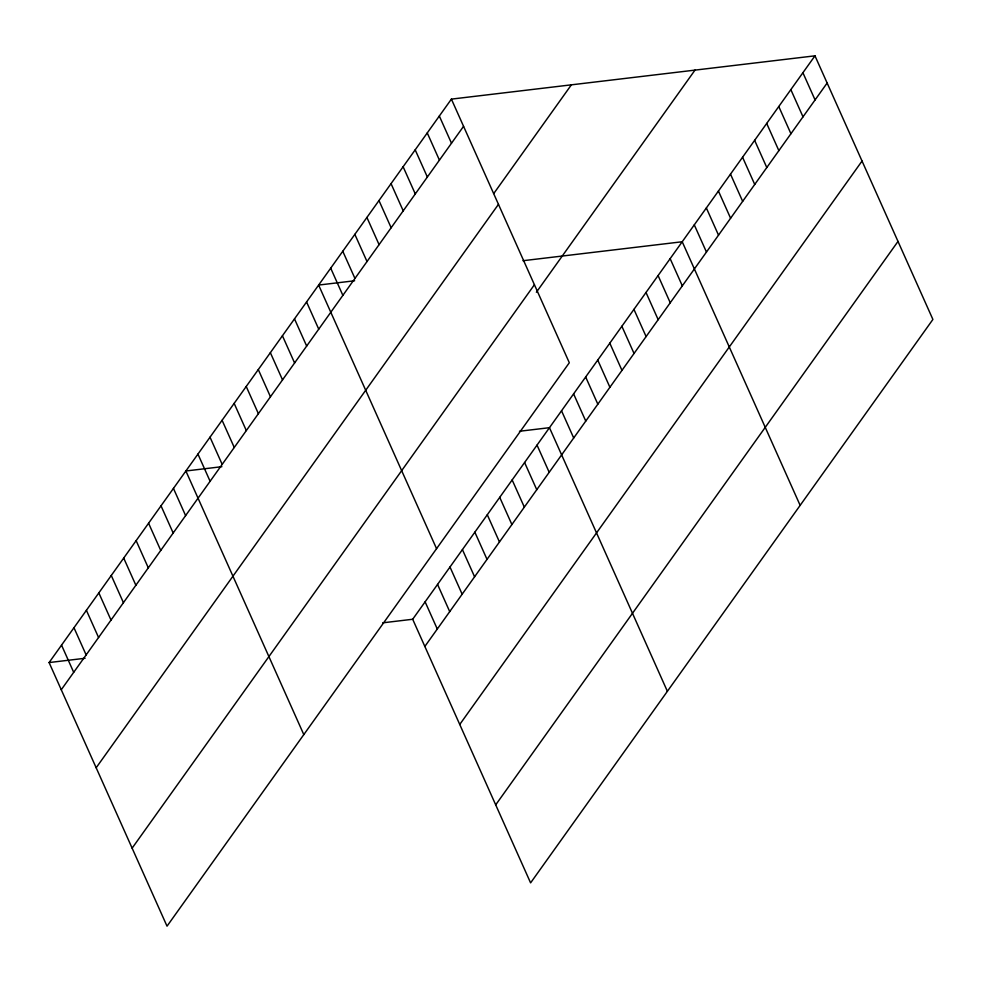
<?xml version="1.0" encoding="UTF-8"?>
<svg xmlns="http://www.w3.org/2000/svg" width="982" height="982" viewBox="0 0 982 982"><rect width="100%" height="100%" fill="white"/><g stroke="black" fill="none" stroke-linecap="round" stroke-linejoin="round"><path stroke-width="1.47" d="M451.401 99.121L569.315 362.739L167.026 926.173L49.1 662.555L451.401 99.121L814.974 55.827L932.9 319.445L530.599 882.879L412.685 619.261L814.974 55.827M61.265 689.745L463.565 126.322M493.786 193.503L571.377 84.833M96.162 767.764L498.463 204.342M132.128 848.153L534.417 284.719M536.381 292.268L694.998 70.115M424.85 646.451L827.139 83.028M459.748 724.471L862.036 161.048M495.701 804.859L898.002 241.425M354.637 280.766L318.634 285.062L436.56 548.68M522.976 260.721L682.22 241.756L800.146 505.374M221.871 466.695L185.88 470.992L303.806 734.61M519.466 431.258L549.466 427.686L667.379 691.303M49.1 662.555L85.09 658.271M382.685 622.833L412.685 619.261M802.908 72.729L815.072 99.931M790.841 89.632L803.006 116.833M778.775 106.535L790.94 133.736M766.697 123.437L778.861 150.639M754.63 140.34L766.795 167.541M742.564 157.243L754.728 184.444M730.498 174.145L742.662 201.347M718.431 191.048L730.596 218.25M706.353 207.951L718.517 235.152M694.286 224.853L706.451 252.055M670.154 258.659L682.318 285.86M658.087 275.561L670.252 302.763M646.009 292.464L658.173 319.666M633.942 309.367L646.107 336.568M621.876 326.27L634.041 353.471M609.81 343.172L621.974 370.374M597.743 360.075L609.908 387.276M585.665 376.978L597.829 404.179M573.598 393.88L585.763 421.082M439.322 116.023L451.487 143.225M561.532 410.783L573.697 437.984M427.256 132.926L439.42 160.127M415.19 149.829L427.354 177.03M537.031 445.104L549.196 472.305M403.123 166.744L415.288 193.933M524.597 462.522L536.761 489.711M391.045 183.646L403.221 210.835M512.162 479.94L524.327 507.129M378.978 200.549L391.143 227.738M499.728 497.346L511.892 524.548M366.912 217.452L379.077 244.641M487.293 514.764L499.457 541.954M354.846 234.354L367.01 261.543M474.858 532.183L487.023 559.372M342.779 251.257L354.944 278.446M462.424 549.601L474.588 576.79M330.701 268.16L342.865 295.349M449.989 567.007L462.154 594.208M437.555 584.425L449.719 611.614M306.568 301.965L318.733 329.154M425.12 601.843L437.285 629.032M294.502 318.868L306.666 346.057M282.435 335.77L294.6 362.959M270.357 352.673L282.521 379.862M258.291 369.576L270.455 396.765M246.224 386.478L258.389 413.668M234.158 403.381L246.322 430.57M222.092 420.284L234.256 447.473M210.013 437.186L222.178 464.376M197.947 454.089L210.111 481.278M173.446 488.398L185.61 515.599M161.011 505.816L173.176 533.017M148.577 523.234L160.741 550.423M136.142 540.652L148.307 567.841M123.707 558.058L135.872 585.26M111.273 575.477L123.437 602.678M98.838 592.895L111.003 620.084M86.404 610.313L98.568 637.502M73.969 627.719L86.134 654.92M61.535 645.137L73.699 672.326"/></g></svg>
